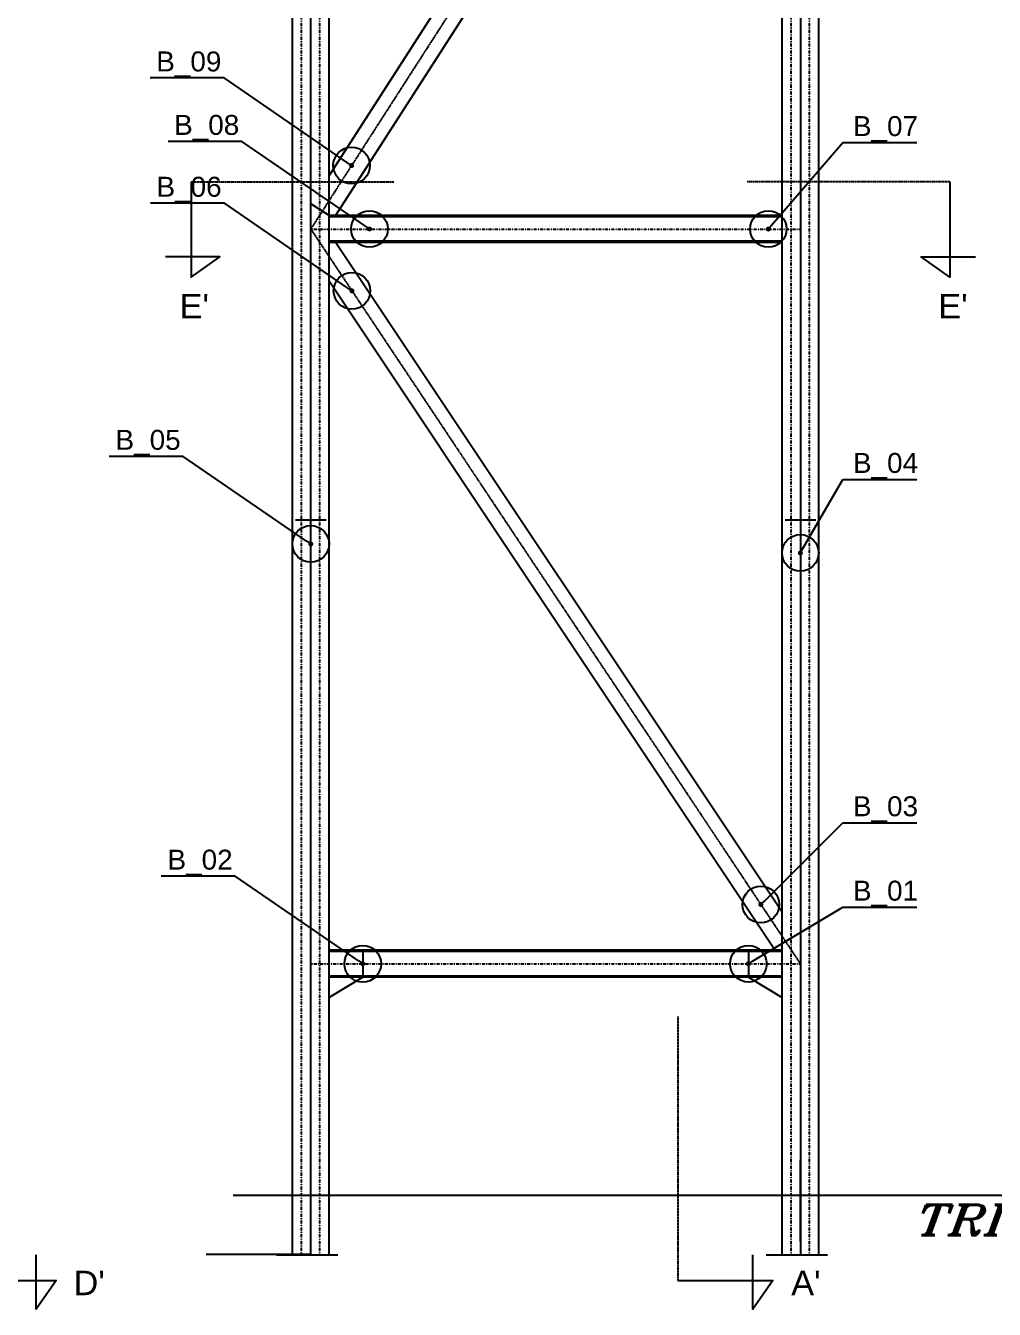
# Model space of a CAD drawing. Header units: metres. Extents: x 11 to 152679, y -40 to 137873.
# Drawn here: x 20140 to 35967, y 25786 to 46750 of the extents above; entities that cross this region are included whole.
import ezdxf
from ezdxf import colors
from ezdxf.entities.mleader import LeaderData, LeaderLine
from ezdxf.enums import TextEntityAlignment as Align
from ezdxf.math import Vec2, Vec3

# ---------------------------------------------------------------- set-up
doc = ezdxf.new("R2010")
doc.units = ezdxf.units.M
doc.linetypes.add('ASSI', pattern=[0.8, 0.4, -0.2, 0, -0.2])
doc.linetypes.add('CENTER', pattern=[2, 1.25, -0.25, 0.25, -0.25])
for name, color, linetype in [('Assi', 6, 'ASSI'), ('CA3', 6, 'Continuous'), ('CA7', 2, 'Continuous'), ('G', 5, 'Continuous'), ('Quote', 7, 'Continuous'), ('Scritte 0.2mm', 4, 'Continuous'), ('TRAT7', 2, 'CENTER'), ('TXT7', 2, 'Continuous')]:
    doc.layers.add(name, color=color, linetype=linetype)
doc.styles.add('Interprogetti Swis', font='swissl.ttf')
doc.styles.add('ROMANT', font='Romant', dxfattribs={"width": 1.25, "oblique": 20})
doc.styles.get("Standard").update_dxf_attribs({"font": 'arial.ttf'})

# ---------------------------------------------------------------- blocks, each defined once
blk = doc.blocks.new('_Dot')
at = {"color": 0, "linetype": 'ByBlock', "lineweight": -2}
blk.add_line((-0.5, 0), (-1, 0), dxfattribs=at)
at = {"color": 0, "linetype": 'ByBlock', "const_width": 0.5}
blk.add_lwpolyline([(-0.25, 0, 1), (0.25, 0, 1)], format="xyb", close=True, dxfattribs=at)

msp = doc.modelspace()

# ---------------------------------------------------------------- linework, layer by layer
msp.add_line((25097.9872, 43649.3509), (24801.051, 43840.3527))
for centre in [(25464.8241, 44465.6065), (25757.6197, 43429.3509), (32274.72, 43428.9252), (25471.0954, 42419.2629), (24797.9872, 38285.9571), (32797.9872, 38139.2626), (32152.5158, 32397.1324), (25647.9872, 31428.9252), (31948.3838, 31429.3509)]:
    msp.add_circle(centre, 299.1796)
at = {"layer": 'Assi'}
for p, q in [((32647.9872, 26678.9252), (32647.9872, 61609.4698)), ((32947.9872, 26678.9252), (32947.9872, 61623.126)), ((24647.9872, 26678.9252), (24647.9872, 61186.126)), ((24947.9872, 26678.9252), (24947.9872, 61186.126)), ((32797.9872, 55865.9252), (24797.9872, 43428.9252)), ((24797.9872, 43428.9252), (32797.9872, 31428.9252)), ((24797.9872, 43428.9252), (32797.9872, 43428.9252)), ((24797.9872, 31428.9252), (32797.9872, 31428.9252))]:
    msp.add_line(p, q, dxfattribs=at)
at = {"layer": 'CA3'}
msp.add_line((32797.9872, 26895.6006), (32797.9872, 28225.6684), dxfattribs=at)
at = {"layer": 'CA7'}
for p, q in [((24238.8064, 26674.1122), (25238.8064, 26674.1122)), ((32238.8064, 26674.1122), (33238.8064, 26674.1122))]:
    msp.add_line(p, q, dxfattribs=at)
for points in [[(22844.1692, 44197.915), (22844.1692, 42644.918), (23312.9483, 42973.5485), (22425.109, 42973.5485)], [(35241.0909, 44197.915), (35241.0909, 42644.918), (34772.3117, 42973.5485), (35660.151, 42973.5485)], [(19087.4928, 26254.5328), (20640.4898, 26254.5328), (20311.8594, 25785.7537), (20311.8594, 26673.5929)], [(30797.6926, 26254.5328), (32350.6896, 26254.5328), (32022.0592, 25785.7537), (32022.0592, 26673.5929)]]:
    msp.add_lwpolyline(points, dxfattribs=at)
at = {"layer": 'G'}
for p, q in [((32497.9872, 26678.9252), (32497.9872, 61599.9104)), ((33097.9872, 26678.9252), (33097.9872, 61632.6854)), ((24497.9872, 26678.9252), (24497.9872, 61165.6417)), ((32359.9625, 55591.6254), (25097.9872, 44301.9771)), ((24797.9872, 26678.9252), (24797.9872, 55428.9252)), ((32497.9872, 54992.8732), (25201.3579, 43649.3509)), ((25097.9872, 26678.9252), (25097.9872, 54500.0783)), ((32797.9872, 50406.8509), (32797.9872, 26678.9252)), ((32497.9872, 43649.3509), (25097.9872, 43649.3509)), ((32497.9872, 43629.3509), (25097.9872, 43629.3509)), ((32497.9872, 43229.3509), (25097.9872, 43229.3509)), ((32497.9872, 43209.3509), (25097.9872, 43209.3509)), ((25208.7772, 43209.3509), (32497.9872, 32275.5358)), ((25097.9872, 42582.3146), (32386.6297, 31649.3509)), ((24547.9872, 38679.215), (25047.9872, 38679.215)), ((32547.9872, 38679.215), (33047.9872, 38679.215)), ((32497.9872, 31649.3509), (25097.9872, 31649.3509)), ((32497.9872, 31629.3509), (25097.9872, 31629.3509)), ((25647.9872, 31649.6844), (25647.9872, 31209.6844)), ((31948.3838, 31649.3509), (31948.3838, 31209.3509)), ((32497.9872, 31229.3509), (25097.9872, 31229.3509)), ((32497.9872, 31209.3509), (25097.9872, 31209.3509)), ((25647.5907, 31209.3509), (25097.9872, 30879.5888)), ((31948.3838, 31209.3509), (32497.9872, 30879.5888))]:
    msp.add_line(p, q, dxfattribs=at)
at = {"layer": 'Quote', "color": 2}
msp.add_line((23531.0106, 27649.3509), (45097.9872, 27649.3509), dxfattribs=at)
at = {"layer": 'Quote'}
msp.add_line((24797.9872, 26678.9252), (23091.6526, 26678.9252), dxfattribs=at)
at = {"layer": 'TRAT7'}
for p, q in [((22844.1692, 44197.915), (26153.9633, 44197.915)), ((35241.0909, 44197.915), (31931.2967, 44197.915)), ((30797.6926, 30565.8804), (30797.6926, 26254.5328))]:
    msp.add_line(p, q, dxfattribs=at)

# ---------------------------------------------------------------- texts
at = {"layer": 'CA7'}
for s, p in [("E'", (22895.3731, 41969.9518)), ("E'", (35291.8286, 41969.9518)), ("D'", (21178.5131, 26016.5919)), ("A'", (32888.7129, 26016.5919))]:
    msp.add_text(s, height=400, dxfattribs=at).set_placement(p, align=Align.CENTER)
at = {"layer": 'TXT7', "style": 'ROMANT', "oblique": 20, "width": 1.25}
msp.add_text('TRIBUNA/DISTINTI', height=500, dxfattribs=at).set_placement((34617.3797, 26994.3518))

# ---------------------------------------------------------------- leaders
at = {"layer": 'Scritte 0.2mm', "ltscale": 0.02}
ml = msp.add_multileader_mtext('Standard', dxfattribs=at)
ml.set_content('\\A1;B_09', color=256, style='Interprogetti Swis')
ml.set_leader_properties(color=7)
ml.set_arrow_properties(name='DOT')
ml.build(insert=Vec2(0, 0))
ml.multileader.update_dxf_attribs({"has_dogleg": 0, "text_left_attachment_type": 6, "text_right_attachment_type": 6, "dogleg_length": 0.36, "arrow_head_size": 81.5508})
ctx = ml.context
ctx.base_point, ctx.char_height, ctx.arrow_head_size, ctx.landing_gap_size, ctx.plane_origin = Vec3(22110.7085, 45895.3663), 326.20325, 81.5508, 163.1016, Vec3(35951.5718, 50903.4325)
ctx.left_attachment, ctx.right_attachment = 6, 6
notes = []
notes.append((ctx, [(1, (1, 1, 0), (23381.5975, 45895.3663), (-1, 0), 0.18, [(0, [(25464.8241, 44465.6065)], 0, [])])]))
ctx.mtext.insert, ctx.mtext.flow_direction = Vec3(22273.8102, 46328.5323), 5
ml = msp.add_multileader_mtext('Standard', dxfattribs=at)
ml.set_content('\\A1;B_08', color=256, style='Interprogetti Swis')
ml.set_leader_properties(color=7)
ml.set_arrow_properties(name='DOT')
ml.build(insert=Vec2(0, 0))
ml.multileader.update_dxf_attribs({"has_dogleg": 0, "text_left_attachment_type": 6, "text_right_attachment_type": 6, "dogleg_length": 0.36, "arrow_head_size": 81.5508})
ctx = ml.context
ctx.base_point, ctx.char_height, ctx.arrow_head_size, ctx.landing_gap_size, ctx.plane_origin = Vec3(22402.6182, 44859.1107), 326.20325, 81.5508, 163.1016, Vec3(36244.3673, 49867.1768)
ctx.left_attachment, ctx.right_attachment = 6, 6
notes.append((ctx, [(1, (1, 1, 0), (23674.393, 44859.1107), (-1, 0), 0.18, [(0, [(25757.6197, 43429.3509)], 0, [])])]))
ctx.mtext.insert, ctx.mtext.flow_direction = Vec3(22565.7198, 45292.2767), 5
ml = msp.add_multileader_mtext('Standard', dxfattribs=at)
ml.set_content('\\A1;B_07', color=256, style='Interprogetti Swis')
ml.set_leader_properties(color=7)
ml.set_arrow_properties(name='DOT')
ml.build(insert=Vec2(0, 0))
ml.multileader.update_dxf_attribs({"has_dogleg": 0, "text_left_attachment_type": 6, "text_right_attachment_type": 6, "dogleg_length": 0.36, "arrow_head_size": 81.5508})
ctx = ml.context
ctx.base_point, ctx.char_height, ctx.arrow_head_size, ctx.landing_gap_size, ctx.plane_origin = Vec3(33494.0866, 44839.4999), 326.20325, 81.5508, 163.1016, Vec3(42761.4677, 49866.3254)
ctx.left_attachment, ctx.right_attachment = 6, 6
notes.append((ctx, [(0, (1, 1, 0), (32906.9208, 44839.4999), (1, 0), 587.1659, [(0, [(32274.72, 43428.4995)], 0, [])])]))
ctx.mtext.insert, ctx.mtext.flow_direction = Vec3(33657.1883, 45272.6659), 5
ml = msp.add_multileader_mtext('Standard', dxfattribs=at)
ml.set_content('\\A1;B_06', color=256, style='Interprogetti Swis')
ml.set_leader_properties(color=7)
ml.set_arrow_properties(name='DOT')
ml.build(insert=Vec2(0, 0))
ml.multileader.update_dxf_attribs({"has_dogleg": 0, "text_left_attachment_type": 6, "text_right_attachment_type": 6, "dogleg_length": 0.36, "arrow_head_size": 81.5508})
ctx = ml.context
ctx.base_point, ctx.char_height, ctx.arrow_head_size, ctx.landing_gap_size, ctx.plane_origin = Vec3(22114.3223, 43849.0227), 326.20325, 81.5508, 163.1016, Vec3(35957.843, 48857.0889)
ctx.left_attachment, ctx.right_attachment = 6, 6
notes.append((ctx, [(1, (1, 1, 0), (23387.8687, 43849.0227), (-1, 0), 0.18, [(0, [(25471.0954, 42419.2629)], 0, [])])]))
ctx.mtext.insert, ctx.mtext.flow_direction = Vec3(22277.424, 44282.1887), 5
ml = msp.add_multileader_mtext('Standard', dxfattribs=at)
ml.set_content('\\A1;B_05', color=256, style='Interprogetti Swis')
ml.set_leader_properties(color=7)
ml.set_arrow_properties(name='DOT')
ml.build(insert=Vec2(0, 0))
ml.multileader.update_dxf_attribs({"has_dogleg": 0, "text_left_attachment_type": 6, "text_right_attachment_type": 6, "dogleg_length": 0.36, "arrow_head_size": 81.5508})
ctx = ml.context
ctx.base_point, ctx.char_height, ctx.arrow_head_size, ctx.landing_gap_size, ctx.plane_origin = Vec3(21445.4218, 39715.7169), 326.20325, 81.5508, 163.1016, Vec3(35284.7349, 44723.783)
ctx.left_attachment, ctx.right_attachment = 6, 6
notes.append((ctx, [(1, (1, 1, 0), (22714.7606, 39715.7169), (-1, 0), 0.18, [(0, [(24797.9872, 38285.9571)], 0, [])])]))
ctx.mtext.insert, ctx.mtext.flow_direction = Vec3(21608.5234, 40148.8829), 5
ml = msp.add_multileader_mtext('Standard', dxfattribs=at)
ml.set_content('\\A1;B_04', color=256, style='Interprogetti Swis')
ml.set_leader_properties(color=7)
ml.set_arrow_properties(name='DOT')
ml.build(insert=Vec2(0, 0))
ml.multileader.update_dxf_attribs({"has_dogleg": 0, "text_left_attachment_type": 6, "text_right_attachment_type": 6, "dogleg_length": 0.36, "arrow_head_size": 81.5508})
ctx = ml.context
ctx.base_point, ctx.char_height, ctx.arrow_head_size, ctx.landing_gap_size, ctx.plane_origin = Vec3(33494.0866, 39338.2893), 326.20325, 81.5508, 163.1016, Vec3(43284.7349, 44576.6629)
ctx.left_attachment, ctx.right_attachment = 6, 6
notes.append((ctx, [(0, (1, 1, 0), (32906.9208, 39338.2893), (1, 0), 587.1659, [(0, [(32797.9872, 38138.8369)], 0, [])])]))
ctx.mtext.insert, ctx.mtext.flow_direction = Vec3(33657.1883, 39771.4554), 5
ml = msp.add_multileader_mtext('Standard', dxfattribs=at)
ml.set_content('\\A1;B_03', color=256, style='Interprogetti Swis')
ml.set_leader_properties(color=7)
ml.set_arrow_properties(name='DOT')
ml.build(insert=Vec2(0, 0))
ml.multileader.update_dxf_attribs({"has_dogleg": 0, "text_left_attachment_type": 6, "text_right_attachment_type": 6, "dogleg_length": 0.36, "arrow_head_size": 81.5508})
ctx = ml.context
ctx.base_point, ctx.char_height, ctx.arrow_head_size, ctx.landing_gap_size, ctx.plane_origin = Vec3(33494.0866, 33731.48), 326.20325, 81.5508, 163.1016, Vec3(42639.2634, 38834.5327)
ctx.left_attachment, ctx.right_attachment = 6, 6
notes.append((ctx, [(0, (1, 1, 0), (32906.9208, 33731.48), (1, 0), 587.1659, [(0, [(32152.5158, 32396.7067)], 0, [])])]))
ctx.mtext.insert, ctx.mtext.flow_direction = Vec3(33657.1883, 34164.646), 5
ml = msp.add_multileader_mtext('Standard', dxfattribs=at)
ml.set_content('\\A1;B_02', color=256, style='Interprogetti Swis')
ml.set_leader_properties(color=7)
ml.set_arrow_properties(name='DOT')
ml.build(insert=Vec2(0, 0))
ml.multileader.update_dxf_attribs({"has_dogleg": 0, "text_left_attachment_type": 6, "text_right_attachment_type": 6, "dogleg_length": 0.36, "arrow_head_size": 81.5508})
ctx = ml.context
ctx.base_point, ctx.char_height, ctx.arrow_head_size, ctx.landing_gap_size, ctx.plane_origin = Vec3(22294.536, 32859.4442), 326.20325, 81.5508, 163.1016, Vec3(36134.7349, 37867.5104)
ctx.left_attachment, ctx.right_attachment = 6, 6
notes.append((ctx, [(1, (1, 1, 0), (23564.7606, 32859.4442), (-1, 0), 0.18, [(0, [(25647.9872, 31429.6844)], 0, [])])]))
ctx.mtext.insert, ctx.mtext.flow_direction = Vec3(22457.6376, 33292.6102), 5
ml = msp.add_multileader_mtext('Standard', dxfattribs=at)
ml.set_content('\\A1;B_01', color=256, style='Interprogetti Swis')
ml.set_leader_properties(color=7)
ml.set_arrow_properties(name='DOT')
ml.build(insert=Vec2(0, 0))
ml.multileader.update_dxf_attribs({"has_dogleg": 0, "text_left_attachment_type": 6, "text_right_attachment_type": 6, "dogleg_length": 0.36, "arrow_head_size": 81.5508})
ctx = ml.context
ctx.base_point, ctx.char_height, ctx.arrow_head_size, ctx.landing_gap_size, ctx.plane_origin = Vec3(33494.0866, 32352.8469), 326.20325, 81.5508, 163.1016, Vec3(42435.1314, 37866.7511)
ctx.left_attachment, ctx.right_attachment = 6, 6
notes.append((ctx, [(0, (1, 1, 0), (32906.9208, 32352.8469), (1, 0), 587.1659, [(0, [(31948.3838, 31428.9252)], 0, [])])]))
ctx.mtext.insert, ctx.mtext.flow_direction = Vec3(33657.1883, 32786.013), 5
for ctx, leaders in notes:
    for number, flags, end, landing, length, lines in leaders:
        leader = LeaderData()
        leader.index, (leader.has_last_leader_line, leader.has_dogleg_vector, leader.attachment_direction) = number, flags
        leader.last_leader_point, leader.dogleg_vector, leader.dogleg_length = Vec3(end), Vec3(landing), length
        for number, points, colour, breaks in lines:
            line = LeaderLine()
            line.index, line.vertices, line.color, line.breaks = number, Vec3.list(points), colors.encode_raw_color(colour), breaks
            leader.lines.append(line)
        ctx.leaders.append(leader)

doc.saveas('drawing.dxf')
